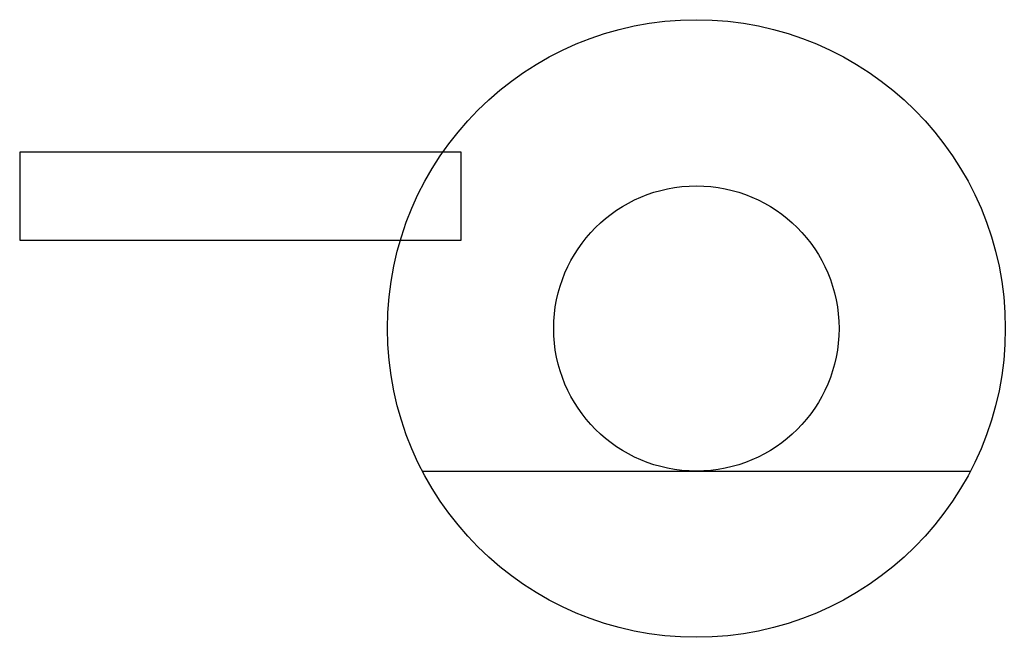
# Model space of a CAD drawing. Header units: millimetres. Extents: x -23 to 10.5, y -10.5 to 10.5.
import ezdxf

# ---------------------------------------------------------------- set-up
doc = ezdxf.new("R2010")
doc.units = ezdxf.units.MM
doc.layers.get('0').update_dxf_attribs({"linetype": 'CONTINUOUS'})

msp = doc.modelspace()

# ---------------------------------------------------------------- linework, layer by layer
msp.add_line((-9.313, -4.85), (9.313, -4.85))
msp.add_lwpolyline([(-23, 3), (-8, 3), (-8, 6), (-23, 6)], close=True)
for radius in [10.5, 4.85]:
    msp.add_circle((0, 0), radius)

doc.saveas('drawing.dxf')
